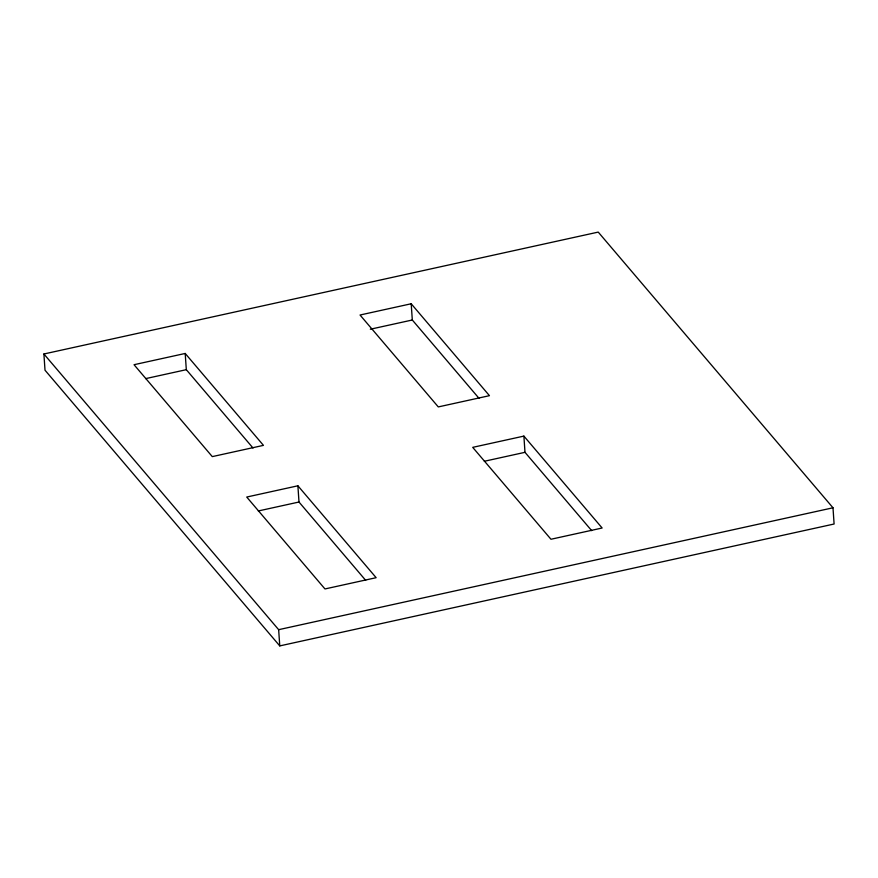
<?xml version="1.0" encoding="UTF-8"?>
<svg xmlns="http://www.w3.org/2000/svg" width="878" height="878" viewBox="0 0 878 878"><rect width="100%" height="100%" fill="white"/><g stroke="black" fill="none" stroke-linecap="round" stroke-linejoin="round"><path stroke-width="1.32" d="M43.9 353.988L598.236 232.099L832.992 507.791L834.1 524.012L279.764 645.901L45.008 370.209L43.9 353.988L278.655 629.68L279.764 645.901M185.203 353.461L134.038 364.71L212.289 456.615L263.455 445.365L185.203 353.461L186.312 369.682L253.007 448.01M411.2 303.766L360.035 315.015L438.287 406.92L489.452 395.671L411.2 303.766L412.309 319.998L479.004 398.316M145.638 378.627L186.312 369.682M370.329 329.228L412.309 319.998M297.894 485.797L246.718 497.047L324.97 588.951L376.146 577.691L297.894 485.797L298.992 502.018L365.687 580.347M523.892 436.103L472.715 447.352L550.967 539.257L602.143 528.007L523.892 436.103L524.989 452.324L591.684 530.652M258.319 510.963L298.992 502.018M484.327 461.268L524.989 452.324M278.655 629.68L832.992 507.791"/></g></svg>
